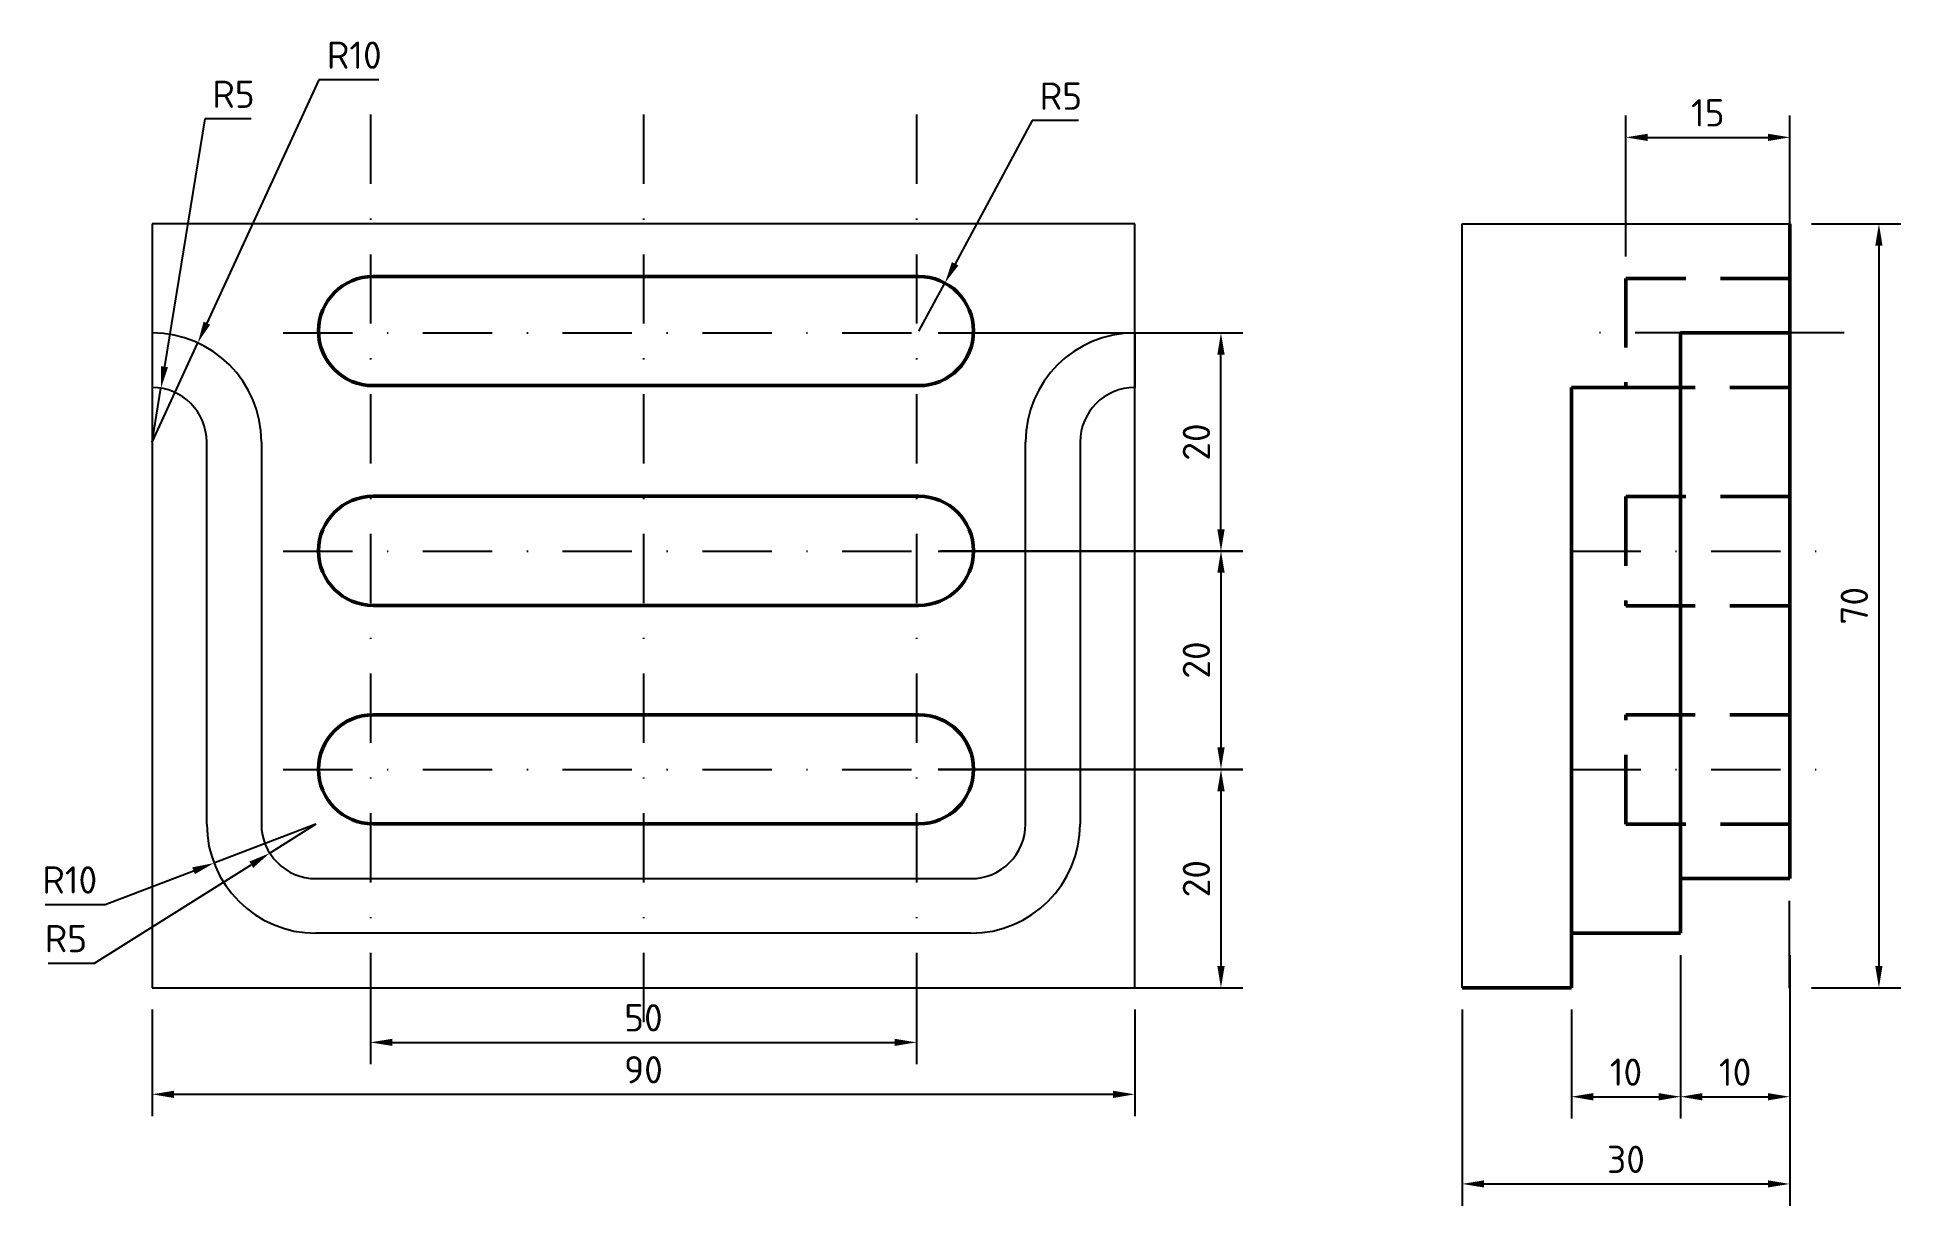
# Model space of a CAD drawing. Header units: millimetres. Extents: x 19 to 190, y 10 to 117.
import ezdxf

# ---------------------------------------------------------------- set-up
doc = ezdxf.new("R2010")
doc.units = ezdxf.units.MM
doc.linetypes.add('TRACEJADA2', pattern=[9.525, 6.35, -3.175])
doc.linetypes.add('TRAÇOPONTO2', pattern=[12.7, 6.35, -3.175, 0, -3.175])
for name, color, linetype, lineweight in [('Centro e Simetria', 4, 'TRAÇOPONTO2', 25), ('Cota e Auxiliar', 2, 'Continuous', 25), ('Não Visível', 1, 'TRACEJADA2', 50), ('Visível', 7, 'Continuous', 50)]:
    doc.layers.add(name, color=color, linetype=linetype, lineweight=lineweight)
doc.styles.get("Standard").update_dxf_attribs({"font": 'isocpeur.ttf'})
doc.dimstyles.new('Vitor Gabriel', dxfattribs={"dimtxt": 2.5, "dimasz": 2, "dimexe": 2, "dimexo": 2, "dimgap": 1, "dimtad": 1, "dimtoh": 1, "dimtxsty": 'Standard', "dimcen": 2.5, "dimclrt": 256, "dimadec": 0, "dimazin": 2, "dimtfac": 1, "dimtmove": 0, "dimatfit": 3, "dimfxl": 1, "dimtfillclr": 256, "dimarcsym": 0})

# ---------------------------------------------------------------- blocks, each defined once
blk = doc.blocks.new('*D2')
at = {"layer": 'Cota e Auxiliar', "color": 0, "lineweight": -2, "transparency": 16777216}
for p, q in [((30, 28), (30, 18.24)), ((120, 28), (120, 18.24)), ((32, 20.24), (118, 20.24))]:
    blk.add_line(p, q, dxfattribs=at)
at = {"layer": 'Cota e Auxiliar', "color": 0, "transparency": 16777216}
for points in [[(32, 20.57), (32, 19.9), (30, 20.24)], [(118, 20.57), (118, 19.9), (120, 20.24)]]:
    blk.add_solid(points, dxfattribs=at)
at = {"layer": 'Defpoints', "color": 0, "transparency": 16777216}
for p in [(30, 30), (120, 30), (120, 20.24)]:
    blk.add_point(p, dxfattribs=at)
at = {"layer": 'Cota e Auxiliar', "transparency": 16777216, "insert": (75, 22.49), "char_height": 2.5, "attachment_point": 5}
blk.add_mtext('90', dxfattribs=at)
blk = doc.blocks.new('*D3')
at = {"layer": 'Cota e Auxiliar', "color": 0, "lineweight": -2, "transparency": 16777216}
for p, q in [((50, 28), (50, 23)), ((100, 28), (100, 23)), ((52, 25), (98, 25))]:
    blk.add_line(p, q, dxfattribs=at)
at = {"layer": 'Cota e Auxiliar', "color": 0, "transparency": 16777216}
for points in [[(52, 25.33), (52, 24.67), (50, 25)], [(98, 25.33), (98, 24.67), (100, 25)]]:
    blk.add_solid(points, dxfattribs=at)
at = {"layer": 'Defpoints', "color": 0, "transparency": 16777216}
for p in [(50, 30), (100, 30), (100, 25)]:
    blk.add_point(p, dxfattribs=at)
at = {"layer": 'Cota e Auxiliar', "transparency": 16777216, "insert": (75, 27.25), "char_height": 2.5, "attachment_point": 5}
blk.add_mtext('50', dxfattribs=at)
blk = doc.blocks.new('*D7')
at = {"layer": 'Cota e Auxiliar', "color": 0, "lineweight": -2, "transparency": 16777216}
for p, q in [((45.26, 113.2), (35.01, 90.9)), ((50.76, 113.2), (45.26, 113.2)), ((30, 80), (34.18, 89.09))]:
    blk.add_line(p, q, dxfattribs=at)
at = {"layer": 'Cota e Auxiliar', "color": 0, "transparency": 16777216}
blk.add_solid([(34.71, 91.04), (35.31, 90.76), (34.18, 89.09)], dxfattribs=at)
at = {"layer": 'Defpoints', "color": 0, "transparency": 16777216}
for p in [(34.18, 89.09), (30, 80)]:
    blk.add_point(p, dxfattribs=at)
at = {"layer": 'Cota e Auxiliar', "transparency": 16777216, "insert": (48.51, 115.45), "char_height": 2.5, "attachment_point": 5}
blk.add_mtext('R10', dxfattribs=at)
blk = doc.blocks.new('*D8')
at = {"layer": 'Cota e Auxiliar', "color": 0, "lineweight": -2, "transparency": 16777216}
for p, q in [((34.83, 109.62), (31.13, 86.91)), ((39.08, 109.62), (34.83, 109.62)), ((30, 80), (30.8, 84.93))]:
    blk.add_line(p, q, dxfattribs=at)
at = {"layer": 'Cota e Auxiliar', "color": 0, "transparency": 16777216}
blk.add_solid([(30.8, 86.96), (31.45, 86.86), (30.8, 84.93)], dxfattribs=at)
at = {"layer": 'Defpoints', "color": 0, "transparency": 16777216}
for p in [(30.8, 84.93), (30, 80)]:
    blk.add_point(p, dxfattribs=at)
at = {"layer": 'Cota e Auxiliar', "transparency": 16777216, "insert": (37.45, 111.87), "char_height": 2.5, "attachment_point": 5}
blk.add_mtext('R5', dxfattribs=at)
blk = doc.blocks.new('*D9')
at = {"layer": 'Cota e Auxiliar', "color": 0, "lineweight": -2, "transparency": 16777216}
for p, q in [((45, 45), (35.66, 41.43)), ((25.7, 37.63), (33.79, 40.72)), ((20.2, 37.63), (25.7, 37.63))]:
    blk.add_line(p, q, dxfattribs=at)
at = {"layer": 'Cota e Auxiliar', "color": 0, "transparency": 16777216}
blk.add_solid([(33.67, 41.03), (33.91, 40.41), (35.66, 41.43)], dxfattribs=at)
at = {"layer": 'Defpoints', "color": 0, "transparency": 16777216}
for p in [(45, 45), (35.66, 41.43)]:
    blk.add_point(p, dxfattribs=at)
at = {"layer": 'Cota e Auxiliar', "transparency": 16777216, "insert": (22.45, 39.88), "char_height": 2.5, "attachment_point": 5}
blk.add_mtext('R10', dxfattribs=at)
blk = doc.blocks.new('*D10')
at = {"layer": 'Cota e Auxiliar', "color": 0, "lineweight": -2, "transparency": 16777216}
for p, q in [((45, 45), (40.77, 42.34)), ((24.72, 32.26), (39.07, 41.28)), ((20.47, 32.26), (24.72, 32.26))]:
    blk.add_line(p, q, dxfattribs=at)
at = {"layer": 'Cota e Auxiliar', "color": 0, "transparency": 16777216}
blk.add_solid([(38.9, 41.56), (39.25, 40.99), (40.77, 42.34)], dxfattribs=at)
at = {"layer": 'Defpoints', "color": 0, "transparency": 16777216}
for p in [(45, 45), (40.77, 42.34)]:
    blk.add_point(p, dxfattribs=at)
at = {"layer": 'Cota e Auxiliar', "transparency": 16777216, "insert": (22.1, 34.51), "char_height": 2.5, "attachment_point": 5}
blk.add_mtext('R5', dxfattribs=at)
blk = doc.blocks.new('*D11')
at = {"layer": 'Cota e Auxiliar', "color": 0, "lineweight": -2, "transparency": 16777216}
for p, q in [((110.61, 109.45), (103.55, 96.33)), ((114.86, 109.45), (110.61, 109.45)), ((100.24, 90.17), (102.61, 94.57))]:
    blk.add_line(p, q, dxfattribs=at)
at = {"layer": 'Cota e Auxiliar', "color": 0, "transparency": 16777216}
blk.add_solid([(103.26, 96.49), (103.85, 96.18), (102.61, 94.57)], dxfattribs=at)
at = {"layer": 'Defpoints', "color": 0, "transparency": 16777216}
for p in [(102.61, 94.57), (100.24, 90.17)]:
    blk.add_point(p, dxfattribs=at)
at = {"layer": 'Cota e Auxiliar', "transparency": 16777216, "insert": (113.24, 111.7), "char_height": 2.5, "attachment_point": 5}
blk.add_mtext('R5', dxfattribs=at)
blk = doc.blocks.new('*D12')
at = {"layer": 'Cota e Auxiliar', "color": 0, "lineweight": -2, "transparency": 16777216}
for p, q in [((102, 90), (129.9, 90)), ((127.9, 72), (127.9, 88)), ((102, 70), (129.9, 70))]:
    blk.add_line(p, q, dxfattribs=at)
at = {"layer": 'Cota e Auxiliar', "color": 0, "transparency": 16777216}
for points in [[(127.57, 88), (128.24, 88), (127.9, 90)], [(127.57, 72), (128.24, 72), (127.9, 70)]]:
    blk.add_solid(points, dxfattribs=at)
at = {"layer": 'Defpoints', "color": 0, "transparency": 16777216}
for p in [(100, 90), (127.9, 90), (100, 70)]:
    blk.add_point(p, dxfattribs=at)
at = {"layer": 'Cota e Auxiliar', "transparency": 16777216, "insert": (125.65, 80), "char_height": 2.5, "attachment_point": 5, "rotation": 90}
blk.add_mtext('20', dxfattribs=at)
blk = doc.blocks.new('*D17')
at = {"layer": 'Cota e Auxiliar', "color": 0, "lineweight": -2, "transparency": 16777216}
for p, q in [((182, 100), (190.17, 100)), ((188.17, 98), (188.17, 32)), ((182, 30), (190.17, 30))]:
    blk.add_line(p, q, dxfattribs=at)
at = {"layer": 'Cota e Auxiliar', "color": 0, "transparency": 16777216}
for points in [[(187.84, 98), (188.5, 98), (188.17, 100)], [(187.84, 32), (188.5, 32), (188.17, 30)]]:
    blk.add_solid(points, dxfattribs=at)
at = {"layer": 'Defpoints', "color": 0, "transparency": 16777216}
for p in [(180, 100), (180, 30), (188.17, 30)]:
    blk.add_point(p, dxfattribs=at)
at = {"layer": 'Cota e Auxiliar', "transparency": 16777216, "insert": (185.92, 65), "char_height": 2.5, "attachment_point": 5, "rotation": 90}
blk.add_mtext('70', dxfattribs=at)
blk = doc.blocks.new('*D18')
at = {"layer": 'Cota e Auxiliar', "color": 0, "lineweight": -2, "transparency": 16777216}
for p, q in [((165, 97), (165, 109.92)), ((180, 97), (180, 109.92)), ((167, 107.92), (178, 107.92))]:
    blk.add_line(p, q, dxfattribs=at)
at = {"layer": 'Cota e Auxiliar', "color": 0, "transparency": 16777216}
for points in [[(167, 108.25), (167, 107.58), (165, 107.92)], [(178, 108.25), (178, 107.58), (180, 107.92)]]:
    blk.add_solid(points, dxfattribs=at)
at = {"layer": 'Defpoints', "color": 0, "transparency": 16777216}
for p in [(180, 107.92), (165, 95), (180, 95)]:
    blk.add_point(p, dxfattribs=at)
at = {"layer": 'Cota e Auxiliar', "transparency": 16777216, "insert": (172.5, 110.17), "char_height": 2.5, "attachment_point": 5}
blk.add_mtext('15', dxfattribs=at)
blk = doc.blocks.new('*D19')
at = {"layer": 'Cota e Auxiliar', "color": 0, "lineweight": -2, "transparency": 16777216}
for p, q in [((102.24, 70.03), (129.9, 70.03)), ((127.9, 68.03), (127.9, 52.03)), ((102, 50.03), (129.9, 50.03))]:
    blk.add_line(p, q, dxfattribs=at)
at = {"layer": 'Cota e Auxiliar', "color": 0, "transparency": 16777216}
for points in [[(127.57, 68.03), (128.24, 68.03), (127.9, 70.03)], [(127.57, 52.03), (128.24, 52.03), (127.9, 50.03)]]:
    blk.add_solid(points, dxfattribs=at)
at = {"layer": 'Defpoints', "color": 0, "transparency": 16777216}
for p in [(100.24, 70.03), (100, 50.03), (127.9, 50.03)]:
    blk.add_point(p, dxfattribs=at)
at = {"layer": 'Cota e Auxiliar', "transparency": 16777216, "insert": (125.65, 60.03), "char_height": 2.5, "attachment_point": 5, "rotation": 90}
blk.add_mtext('20', dxfattribs=at)
blk = doc.blocks.new('*D20')
at = {"layer": 'Cota e Auxiliar', "color": 0, "lineweight": -2, "transparency": 16777216}
for p, q in [((102, 50), (129.9, 50)), ((127.9, 48), (127.9, 32)), ((102, 30), (129.9, 30))]:
    blk.add_line(p, q, dxfattribs=at)
at = {"layer": 'Cota e Auxiliar', "color": 0, "transparency": 16777216}
for points in [[(127.57, 48), (128.24, 48), (127.9, 50)], [(127.57, 32), (128.24, 32), (127.9, 30)]]:
    blk.add_solid(points, dxfattribs=at)
at = {"layer": 'Defpoints', "color": 0, "transparency": 16777216}
for p in [(100, 50), (100, 30), (127.9, 30)]:
    blk.add_point(p, dxfattribs=at)
at = {"layer": 'Cota e Auxiliar', "transparency": 16777216, "insert": (125.65, 40), "char_height": 2.5, "attachment_point": 5, "rotation": 90}
blk.add_mtext('20', dxfattribs=at)
blk = doc.blocks.new('*D22')
at = {"layer": 'Cota e Auxiliar', "color": 0, "lineweight": -2, "transparency": 16777216}
for p, q in [((150, 28), (150, 10.03)), ((180, 28), (180, 10.03)), ((152, 12.03), (178, 12.03))]:
    blk.add_line(p, q, dxfattribs=at)
at = {"layer": 'Cota e Auxiliar', "color": 0, "transparency": 16777216}
for points in [[(152, 12.36), (152, 11.7), (150, 12.03)], [(178, 12.36), (178, 11.7), (180, 12.03)]]:
    blk.add_solid(points, dxfattribs=at)
at = {"layer": 'Defpoints', "color": 0, "transparency": 16777216}
for p in [(150, 30), (180, 30), (180, 12.03)]:
    blk.add_point(p, dxfattribs=at)
at = {"layer": 'Cota e Auxiliar', "transparency": 16777216, "insert": (165, 14.28), "char_height": 2.5, "attachment_point": 5}
blk.add_mtext('30', dxfattribs=at)
blk = doc.blocks.new('*D25')
at = {"layer": 'Cota e Auxiliar', "color": 0, "lineweight": -2, "transparency": 16777216}
for p, q in [((160, 28), (160, 18.02)), ((170, 28), (170, 18.02)), ((162, 20.02), (168, 20.02))]:
    blk.add_line(p, q, dxfattribs=at)
at = {"layer": 'Cota e Auxiliar', "color": 0, "transparency": 16777216}
for points in [[(162, 20.35), (162, 19.68), (160, 20.02)], [(168, 20.35), (168, 19.68), (170, 20.02)]]:
    blk.add_solid(points, dxfattribs=at)
at = {"layer": 'Defpoints', "color": 0, "transparency": 16777216}
for p in [(160, 30), (170, 30), (170, 20.02)]:
    blk.add_point(p, dxfattribs=at)
at = {"layer": 'Cota e Auxiliar', "transparency": 16777216, "insert": (165, 22.27), "char_height": 2.5, "attachment_point": 5}
blk.add_mtext('10', dxfattribs=at)
blk = doc.blocks.new('*D26')
at = {"layer": 'Cota e Auxiliar', "color": 0, "lineweight": -2, "transparency": 16777216}
for p, q in [((170, 33), (170, 18.02)), ((180, 33), (180, 18.02)), ((172, 20.02), (178, 20.02))]:
    blk.add_line(p, q, dxfattribs=at)
at = {"layer": 'Cota e Auxiliar', "color": 0, "transparency": 16777216}
for points in [[(172, 20.35), (172, 19.68), (170, 20.02)], [(178, 20.35), (178, 19.68), (180, 20.02)]]:
    blk.add_solid(points, dxfattribs=at)
at = {"layer": 'Defpoints', "color": 0, "transparency": 16777216}
for p in [(170, 35), (180, 35), (180, 20.02)]:
    blk.add_point(p, dxfattribs=at)
at = {"layer": 'Cota e Auxiliar', "transparency": 16777216, "insert": (175, 22.27), "char_height": 2.5, "attachment_point": 5}
blk.add_mtext('10', dxfattribs=at)

msp = doc.modelspace()

# ---------------------------------------------------------------- linework, layer by layer
for p, q in [((120, 100), (30, 100)), ((30, 100), (30, 30)), ((120, 30), (120, 100)), ((150, 30), (150, 100)), ((150, 100), (180, 100)), ((30, 90), (30, 90)), ((120, 90), (120, 90)), ((120, 90), (120, 85)), ((30, 85), (30, 85)), ((120, 85), (120, 85)), ((35, 45), (35, 80)), ((40, 80), (40, 45)), ((110, 45), (110, 80)), ((115, 80), (115, 45)), ((45, 40), (105, 40)), ((105, 35), (45, 35)), ((30, 30), (120, 30))]:
    msp.add_line(p, q)
for centre, radius, start, end in [((30, 80), 10, 0, 90), ((120, 80), 10, 90, 180), ((30, 80), 5, 0, 90), ((120, 80), 5, 90, 180), ((45, 45), 10, 180, 270), ((45, 45), 5, 180, 270), ((105, 45), 10, 270, 0), ((105, 45), 5, 270, 0)]:
    msp.add_arc(centre, radius, start, end)
at = {"layer": 'Centro e Simetria'}
for p, q in [((50, 110), (50, 25)), ((75, 110), (75, 25)), ((100, 110), (100, 25)), ((42, 90), (108, 90)), ((185, 90), (160, 90)), ((42, 70), (108, 70)), ((160, 70), (185, 70)), ((42, 50), (108, 50)), ((160, 50), (185, 50))]:
    msp.add_line(p, q, dxfattribs=at)
at = {"layer": 'Cota e Auxiliar'}
msp.add_line((179.969, 29.971), (179.969, 37.971), dxfattribs=at)
at = {"layer": 'Não Visível'}
for p, q in [((180, 95), (165, 95)), ((165, 95), (165, 85)), ((165, 85), (180, 85)), ((180, 75), (165, 75)), ((165, 75), (165, 65)), ((180, 65), (180, 75)), ((165, 65), (180, 65)), ((165, 45), (165, 55)), ((165, 55), (180, 55)), ((180, 45), (165, 45))]:
    msp.add_line(p, q, dxfattribs=at)
at = {"layer": 'Visível'}
for p, q in [((180, 100), (180, 90)), ((180, 100), (180, 95)), ((100.238, 95.17), (50.238, 95.17)), ((170, 85), (170, 90)), ((170, 90), (180, 90)), ((180, 90), (180, 90)), ((180, 90), (180, 40)), ((50.238, 85.17), (100.238, 85.17)), ((160, 30), (160, 85)), ((160, 85), (170, 85)), ((160, 85), (160, 70)), ((170, 85), (170, 35)), ((100.238, 75.032), (50.238, 75.032)), ((180, 65), (180, 75)), ((160, 70), (160, 70)), ((160, 70), (160, 50)), ((50.238, 65.032), (100.238, 65.032)), ((180, 40), (180, 65)), ((100.238, 55.018), (50.238, 55.018)), ((50.238, 45.018), (100.238, 45.018)), ((180, 40), (180, 45)), ((180, 40), (170, 40)), ((170, 35), (160, 35)), ((150, 30), (160, 30))]:
    msp.add_line(p, q, dxfattribs=at)
for centre, start, end in [((50.238, 90.17), 90, 270), ((100.238, 90.17), 270, 90), ((50.238, 70.032), 90, 270), ((100.238, 70.032), 270, 90), ((50.238, 50.018), 90, 270), ((100.238, 50.018), 270, 90)]:
    msp.add_arc(centre, 5, start, end, dxfattribs=at)

# ---------------------------------------------------------------- dimensions: what is measured, and where the dimension line sits
at = {"layer": 'Cota e Auxiliar'}
for center, mpoint, picture, middle in [((30, 80), (34.176, 89.086), '*D7', (48.507, 113.199)), ((30, 80), (30.804, 84.935), '*D8', (37.451, 109.616)), ((100.238, 90.17), (102.607, 94.573), '*D11', (113.238, 109.453)), ((45, 45), (35.658, 41.433), '*D9', (22.449, 37.631)), ((45, 45), (40.766, 42.34), '*D10', (22.096, 32.257))]:
    dim = msp.add_radius_dim(center=center, mpoint=mpoint, dimstyle='Vitor Gabriel', dxfattribs=at)
    dim.commit()
    dim.dimension.update_dxf_attribs({"geometry": picture, "text_midpoint": middle, "dimtype": 164})
for base, p1, p2, picture, middle in [((180, 107.917), (165, 95), (180, 95), '*D18', (172.5, 110.167)), ((180, 20.017), (170, 35), (180, 35), '*D26', (175, 22.267)), ((120, 20.238), (30, 30), (120, 30), '*D2', (75, 22.488)), ((100, 25), (50, 30), (100, 30), '*D3', (75, 27.25)), ((180, 12.031), (150, 30), (180, 30), '*D22', (165, 14.281)), ((170, 20.017), (160, 30), (170, 30), '*D25', (165, 22.267))]:
    dim = msp.add_linear_dim(base=base, p1=p1, p2=p2, dimstyle='Vitor Gabriel', dxfattribs=at)
    dim.commit()
    dim.dimension.update_dxf_attribs({"geometry": picture, "text_midpoint": middle})
dim = msp.add_aligned_dim(p1=(180, 100), p2=(180, 30), distance=8.169, dimstyle='Vitor Gabriel', dxfattribs=at)
dim.commit()
dim.dimension.update_dxf_attribs({"geometry": '*D17', "text_midpoint": (185.919, 65)})
for base, p1, p2, picture, middle in [((127.904, 90), (100, 70), (100, 90), '*D12', (125.654, 80)), ((127.904, 50.033), (100.238, 70.032), (100, 50.033), '*D19', (125.654, 60.032)), ((127.904, 30), (100, 50), (100, 30), '*D20', (125.654, 40))]:
    dim = msp.add_linear_dim(base=base, p1=p1, p2=p2, angle=90, dimstyle='Vitor Gabriel', dxfattribs=at)
    dim.commit()
    dim.dimension.update_dxf_attribs({"geometry": picture, "text_midpoint": middle})

doc.saveas('drawing.dxf')
